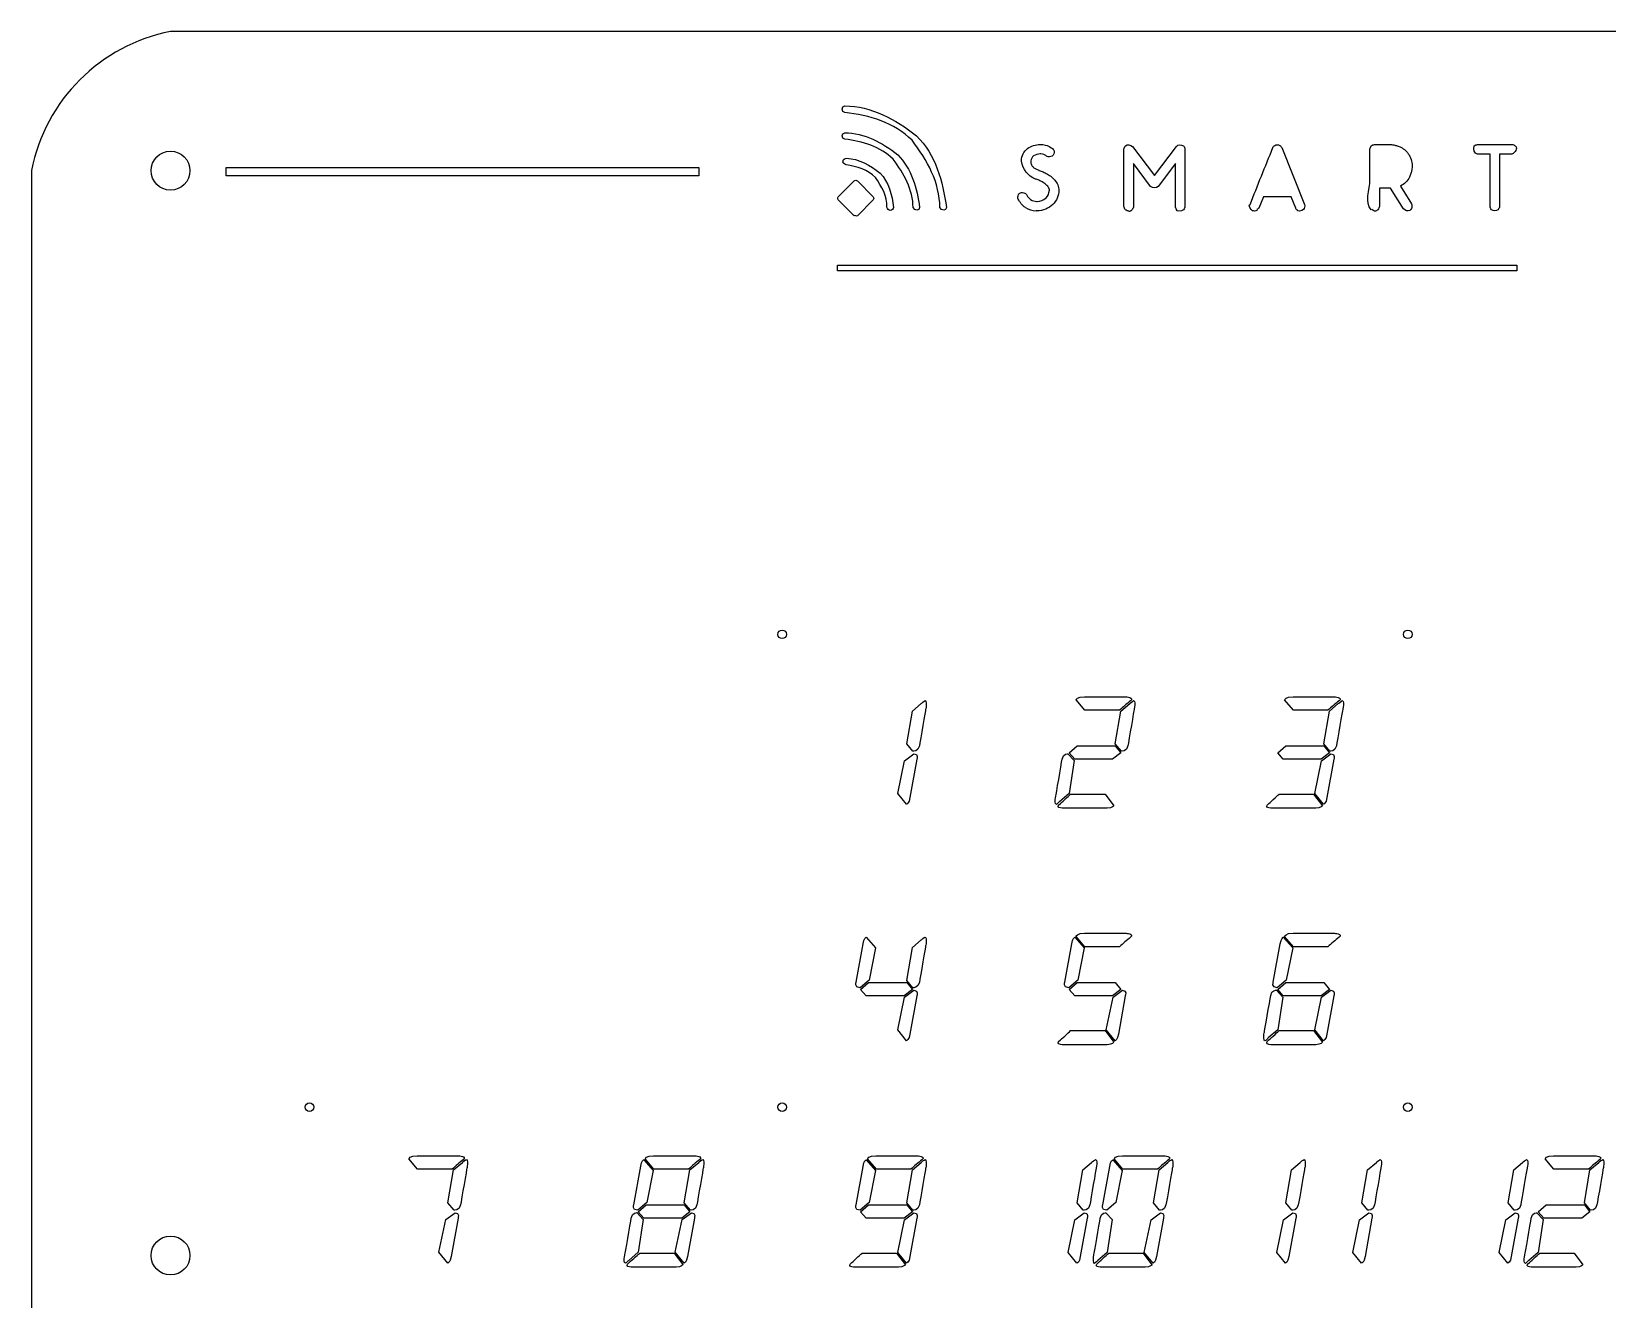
# Model space of a CAD drawing. Header units: millimetres. Extents: x 1910 to 3060, y 1279 to 2159.
# Drawn here: x 1910 to 2476, y 1703 to 2159 of the extents above; entities that cross this region are included whole.
import ezdxf

# ---------------------------------------------------------------- set-up
doc = ezdxf.new("R2010")
doc.units = ezdxf.units.MM

msp = doc.modelspace()

# ---------------------------------------------------------------- linework, layer by layer
at = {"color": 7, "linetype": 'Continuous', "lineweight": 25}
for p, q in [((3009.54, 2158.77), (1959.54, 2158.77)), ((2272.58, 2114.77), (2272.34, 2114.77)), ((2272.38, 2118.19), (2272.72, 2118.19)), ((2302.46, 2095.9), (2302.46, 2116.48)), ((2305.54, 2117.47), (2313.41, 2106.97)), ((2313.41, 2106.97), (2321.3, 2117.47)), ((2324.35, 2116.48), (2324.35, 2095.9)), ((2359.19, 2117.06), (2367.39, 2096.55)), ((2392.59, 2118.15), (2398.19, 2118.15)), ((2429.65, 2118.15), (2441.96, 2118.15)), ((2434.13, 2114.74), (2429.65, 2114.74)), ((2434.13, 2095.9), (2434.13, 2114.74)), ((2441.96, 2114.74), (2437.51, 2114.74)), ((2437.51, 2114.74), (2437.51, 2095.9)), ((1909.54, 2108.77), (1909.54, 1328.77)), ((1979.54, 2106.92), (1979.54, 2109.92)), ((1979.54, 2109.92), (2149.54, 2109.92)), ((2149.54, 2109.92), (2149.54, 2106.92)), ((2265.54, 2112.14), (2265.54, 2112.41)), ((2268.93, 2112.27), (2268.93, 2112.14)), ((2271.83, 2108.89), (2271.87, 2108.86)), ((2312.04, 2103.11), (2305.88, 2111.35)), ((2305.88, 2111.35), (2305.88, 2095.9)), ((2320.96, 2111.35), (2314.77, 2103.11)), ((2320.96, 2095.9), (2320.96, 2111.35)), ((2149.54, 2106.92), (1979.54, 2106.92)), ((2199.71, 2099.38), (2205.41, 2105.08)), ((2206.57, 2105.08), (2212.27, 2099.38)), ((2401.89, 2103.18), (2405.85, 2096.82)), ((2405.14, 2106.43), (2405.14, 2106.46)), ((2205.41, 2092.53), (2199.71, 2098.23)), ((2212.27, 2098.23), (2206.57, 2092.53)), ((2271.01, 2097.71), (2271.18, 2097.71)), ((2275.63, 2101.71), (2275.63, 2101.85)), ((2279.01, 2102.09), (2279.01, 2101.71)), ((2352.59, 2099.35), (2350.95, 2095.32)), ((2362.6, 2099.35), (2352.59, 2099.35)), ((2364.21, 2095.32), (2362.6, 2099.35)), ((2398.3, 2102.43), (2394.3, 2102.43)), ((2394.3, 2102.43), (2394.3, 2095.9)), ((2402.95, 2095.01), (2398.3, 2102.43)), ((2271.15, 2094.29), (2270.87, 2094.29)), ((2405.85, 2096.82), (2405.82, 2096.82)), ((2199.47, 2074.75), (2443.7, 2074.75)), ((2199.47, 2072.7), (2199.47, 2074.75)), ((2443.7, 2074.75), (2443.7, 2072.7)), ((2443.7, 2072.7), (2199.47, 2072.7)), ((2226.36, 1914.51), (2229.51, 1917.21)), ((2288.39, 1914.78), (2285.21, 1918.48)), ((2301.36, 1914.51), (2304.51, 1917.21)), ((2363.39, 1914.78), (2360.21, 1918.48)), ((2376.36, 1914.51), (2379.51, 1917.21)), ((2224.33, 1902.65), (2226.36, 1914.51)), ((2300.82, 1914.78), (2288.39, 1914.78)), ((2299.33, 1902.65), (2301.36, 1914.51)), ((2375.82, 1914.78), (2363.39, 1914.78)), ((2374.33, 1902.65), (2376.36, 1914.51)), ((2223.52, 1896.64), (2226.87, 1899.15)), ((2226.51, 1900.03), (2224.33, 1902.65)), ((2282.27, 1899.16), (2284.53, 1896.69)), ((2282.74, 1899.44), (2285.61, 1901.95)), ((2284.72, 1897.17), (2282.74, 1899.44)), ((2285.61, 1901.95), (2299.33, 1901.95)), ((2301.36, 1899.44), (2298.38, 1897.17)), ((2301.51, 1900.03), (2299.33, 1902.65)), ((2299.33, 1901.95), (2301.36, 1899.44)), ((2357.74, 1899.44), (2360.61, 1901.95)), ((2359.72, 1897.17), (2357.74, 1899.44)), ((2360.61, 1901.95), (2374.33, 1901.95)), ((2376.36, 1899.44), (2373.38, 1897.17)), ((2373.52, 1896.64), (2376.87, 1899.15)), ((2376.51, 1900.03), (2374.33, 1902.65)), ((2374.33, 1901.95), (2376.36, 1899.44)), ((2221.07, 1884.9), (2223.52, 1896.64)), ((2227.94, 1897.17), (2225.45, 1883.36)), ((2284.53, 1896.69), (2282.73, 1884.9)), ((2298.38, 1897.17), (2284.72, 1897.17)), ((2373.38, 1897.17), (2359.72, 1897.17)), ((2371.07, 1884.9), (2373.52, 1896.64)), ((2377.94, 1897.17), (2375.45, 1883.36)), ((2224.24, 1880.99), (2221.07, 1884.9)), ((2282.73, 1884.9), (2279.34, 1881.97)), ((2283.27, 1884.62), (2295.66, 1884.62)), ((2295.66, 1884.62), (2298.83, 1880.46)), ((2358.27, 1884.62), (2370.66, 1884.62)), ((2370.66, 1884.62), (2373.83, 1880.46)), ((2374.24, 1880.99), (2371.07, 1884.9)), ((2206.15, 1817), (2208.64, 1830.82)), ((2209.73, 1833.17), (2213.14, 1829.33)), ((2226.36, 1829.51), (2229.51, 1832.21)), ((2281.15, 1817), (2283.64, 1830.82)), ((2284.73, 1833.17), (2288.14, 1829.33)), ((2288.39, 1829.78), (2285.21, 1833.48)), ((2356.15, 1817), (2358.64, 1830.82)), ((2359.73, 1833.17), (2363.14, 1829.33)), ((2363.39, 1829.78), (2360.21, 1833.48)), ((2213.14, 1829.33), (2210.84, 1817.77)), ((2224.33, 1817.65), (2226.36, 1829.51)), ((2288.14, 1829.33), (2285.84, 1817.77)), ((2300.82, 1829.78), (2288.39, 1829.78)), ((2363.14, 1829.33), (2360.84, 1817.77)), ((2375.82, 1829.78), (2363.39, 1829.78)), ((2210.84, 1817.77), (2207.57, 1815.03)), ((2207.74, 1814.44), (2210.61, 1816.95)), ((2209.72, 1812.17), (2207.74, 1814.44)), ((2210.61, 1816.95), (2224.33, 1816.95)), ((2226.36, 1814.44), (2223.38, 1812.17)), ((2223.52, 1811.64), (2226.87, 1814.15)), ((2226.51, 1815.03), (2224.33, 1817.65)), ((2224.33, 1816.95), (2226.36, 1814.44)), ((2285.84, 1817.77), (2282.57, 1815.03)), ((2282.74, 1814.44), (2285.61, 1816.95)), ((2284.72, 1812.17), (2282.74, 1814.44)), ((2285.61, 1816.95), (2299.33, 1816.95)), ((2301.36, 1814.44), (2298.38, 1812.17)), ((2298.52, 1811.64), (2301.87, 1814.15)), ((2299.33, 1816.95), (2301.36, 1814.44)), ((2357.27, 1814.16), (2359.53, 1811.69)), ((2360.84, 1817.77), (2357.57, 1815.03)), ((2357.74, 1814.44), (2360.61, 1816.95)), ((2359.72, 1812.17), (2357.74, 1814.44)), ((2360.61, 1816.95), (2374.33, 1816.95)), ((2376.36, 1814.44), (2373.38, 1812.17)), ((2373.52, 1811.64), (2376.87, 1814.15)), ((2374.33, 1816.95), (2376.36, 1814.44)), ((2223.38, 1812.17), (2209.72, 1812.17)), ((2221.07, 1799.9), (2223.52, 1811.64)), ((2227.94, 1812.17), (2225.45, 1798.36)), ((2298.38, 1812.17), (2284.72, 1812.17)), ((2296.07, 1799.9), (2298.52, 1811.64)), ((2302.94, 1812.17), (2300.45, 1798.36)), ((2359.53, 1811.69), (2357.73, 1799.9)), ((2373.38, 1812.17), (2359.72, 1812.17)), ((2371.07, 1799.9), (2373.52, 1811.64)), ((2377.94, 1812.17), (2375.45, 1798.36)), ((2224.24, 1795.99), (2221.07, 1799.9)), ((2283.27, 1799.62), (2295.66, 1799.62)), ((2295.66, 1799.62), (2298.83, 1795.46)), ((2299.24, 1795.99), (2296.07, 1799.9)), ((2357.73, 1799.9), (2354.34, 1796.97)), ((2358.27, 1799.62), (2370.66, 1799.62)), ((2370.66, 1799.62), (2373.83, 1795.46)), ((2374.24, 1795.99), (2371.07, 1799.9)), ((2048.39, 1749.8), (2045.21, 1753.49)), ((2061.36, 1749.53), (2064.51, 1752.23)), ((2129.73, 1753.19), (2133.14, 1749.35)), ((2133.39, 1749.8), (2130.21, 1753.49)), ((2146.36, 1749.53), (2149.51, 1752.23)), ((2209.73, 1753.18), (2213.14, 1749.33)), ((2213.39, 1749.79), (2210.21, 1753.48)), ((2226.36, 1749.51), (2229.51, 1752.22)), ((2287.66, 1749.51), (2290.81, 1752.22)), ((2298.43, 1753.18), (2301.84, 1749.33)), ((2302.09, 1749.79), (2298.91, 1753.48)), ((2315.06, 1749.51), (2318.22, 1752.22)), ((2362.66, 1749.51), (2365.81, 1752.22)), ((2390.06, 1749.51), (2393.22, 1752.22)), ((2442.66, 1749.51), (2445.81, 1752.22)), ((2457.09, 1749.79), (2453.91, 1753.48)), ((2470.06, 1749.51), (2473.22, 1752.22)), ((2060.82, 1749.8), (2048.39, 1749.8)), ((2059.33, 1737.67), (2061.36, 1749.53)), ((2126.15, 1737.02), (2128.64, 1750.83)), ((2133.14, 1749.35), (2130.84, 1737.79)), ((2145.82, 1749.8), (2133.39, 1749.8)), ((2144.33, 1737.67), (2146.36, 1749.53)), ((2206.15, 1737.01), (2208.64, 1750.82)), ((2213.14, 1749.33), (2210.84, 1737.77)), ((2225.82, 1749.79), (2213.39, 1749.79)), ((2224.33, 1737.65), (2226.36, 1749.51)), ((2285.63, 1737.65), (2287.66, 1749.51)), ((2294.85, 1737.01), (2297.34, 1750.82)), ((2301.84, 1749.33), (2299.54, 1737.77)), ((2314.52, 1749.79), (2302.09, 1749.79)), ((2313.03, 1737.65), (2315.06, 1749.51)), ((2360.63, 1737.65), (2362.66, 1749.51)), ((2388.03, 1737.65), (2390.06, 1749.51)), ((2440.63, 1737.65), (2442.66, 1749.51)), ((2469.52, 1749.79), (2457.09, 1749.79)), ((2468.03, 1737.65), (2470.06, 1749.51)), ((2061.51, 1735.04), (2059.33, 1737.67)), ((2130.84, 1737.79), (2127.57, 1735.04)), ((2127.74, 1734.46), (2130.61, 1736.97)), ((2129.72, 1732.19), (2127.74, 1734.46)), ((2130.61, 1736.97), (2144.33, 1736.97)), ((2146.36, 1734.46), (2143.38, 1732.19)), ((2146.51, 1735.04), (2144.33, 1737.67)), ((2144.33, 1736.97), (2146.36, 1734.46)), ((2210.84, 1737.77), (2207.57, 1735.03)), ((2207.74, 1734.45), (2210.61, 1736.96)), ((2209.72, 1732.18), (2207.74, 1734.45)), ((2210.61, 1736.96), (2224.33, 1736.96)), ((2226.36, 1734.45), (2223.38, 1732.18)), ((2226.51, 1735.03), (2224.33, 1737.65)), ((2224.33, 1736.96), (2226.36, 1734.45)), ((2287.81, 1735.03), (2285.63, 1737.65)), ((2299.54, 1737.77), (2296.27, 1735.03)), ((2315.21, 1735.03), (2313.03, 1737.65)), ((2362.81, 1735.03), (2360.63, 1737.65)), ((2390.21, 1735.03), (2388.03, 1737.65)), ((2442.81, 1735.03), (2440.63, 1737.65)), ((2451.44, 1734.45), (2454.31, 1736.96)), ((2453.42, 1732.18), (2451.44, 1734.45)), ((2454.31, 1736.96), (2468.03, 1736.96)), ((2470.06, 1734.45), (2467.08, 1732.18)), ((2470.21, 1735.03), (2468.03, 1737.65)), ((2468.03, 1736.96), (2470.06, 1734.45)), ((2056.07, 1719.92), (2058.52, 1731.66)), ((2058.52, 1731.66), (2061.87, 1734.17)), ((2062.94, 1732.19), (2060.45, 1718.38)), ((2127.27, 1734.18), (2129.53, 1731.71)), ((2129.53, 1731.71), (2127.73, 1719.92)), ((2143.38, 1732.19), (2129.72, 1732.19)), ((2141.07, 1719.92), (2143.52, 1731.66)), ((2143.52, 1731.66), (2146.87, 1734.17)), ((2147.94, 1732.19), (2145.45, 1718.38)), ((2223.38, 1732.18), (2209.72, 1732.18)), ((2221.07, 1719.91), (2223.52, 1731.65)), ((2223.52, 1731.65), (2226.87, 1734.16)), ((2227.94, 1732.18), (2225.45, 1718.37)), ((2282.37, 1719.91), (2284.82, 1731.65)), ((2284.82, 1731.65), (2288.17, 1734.16)), ((2289.24, 1732.18), (2286.75, 1718.37)), ((2295.97, 1734.16), (2298.23, 1731.7)), ((2298.23, 1731.7), (2296.43, 1719.91)), ((2309.77, 1719.91), (2312.22, 1731.65)), ((2312.22, 1731.65), (2315.57, 1734.16)), ((2316.64, 1732.18), (2314.15, 1718.37)), ((2357.37, 1719.91), (2359.82, 1731.65)), ((2359.82, 1731.65), (2363.17, 1734.16)), ((2364.24, 1732.18), (2361.75, 1718.37)), ((2384.77, 1719.91), (2387.22, 1731.65)), ((2387.22, 1731.65), (2390.57, 1734.16)), ((2391.64, 1732.18), (2389.15, 1718.37)), ((2437.37, 1719.91), (2439.82, 1731.65)), ((2439.82, 1731.65), (2443.17, 1734.16)), ((2444.24, 1732.18), (2441.75, 1718.37)), ((2450.97, 1734.16), (2453.23, 1731.7)), ((2453.23, 1731.7), (2451.43, 1719.91)), ((2467.08, 1732.18), (2453.42, 1732.18)), ((2059.24, 1716.01), (2056.07, 1719.92)), ((2127.73, 1719.92), (2124.34, 1716.99)), ((2128.27, 1719.64), (2140.66, 1719.64)), ((2140.66, 1719.64), (2143.83, 1715.48)), ((2144.24, 1716.01), (2141.07, 1719.92)), ((2208.27, 1719.62), (2220.66, 1719.62)), ((2220.66, 1719.62), (2223.83, 1715.47)), ((2224.24, 1716), (2221.07, 1719.91)), ((2285.54, 1716), (2282.37, 1719.91)), ((2296.43, 1719.91), (2293.04, 1716.97)), ((2296.98, 1719.62), (2309.36, 1719.62)), ((2309.36, 1719.62), (2312.53, 1715.47)), ((2312.94, 1716), (2309.77, 1719.91)), ((2360.54, 1716), (2357.37, 1719.91)), ((2387.94, 1716), (2384.77, 1719.91)), ((2440.54, 1716), (2437.37, 1719.91)), ((2451.43, 1719.91), (2448.04, 1716.97)), ((2451.98, 1719.62), (2464.36, 1719.62)), ((2464.36, 1719.62), (2467.53, 1715.47))]:
    msp.add_line(p, q, dxfattribs=at)
for centre, radius in [((1959.54, 2108.77), 7), ((2179.54, 1942.07), 1.55), ((2404.54, 1942.07), 1.55), ((2009.54, 1772.07), 1.55), ((2179.54, 1772.07), 1.55), ((2404.54, 1772.07), 1.55), ((1959.54, 1718.77), 7)]:
    msp.add_circle(centre, radius, dxfattribs=at)
msp.add_arc((1971.66, 2096.65), 63.29, 101.0387, 168.9613, dxfattribs=at)
for centre, major_axis, ratio, start_param, end_param in [((2531.7, 2744.59), (-263.46, -649.76), 0.10108, 6.263369, 6.320459), ((2228.29, 2313.73), (76.44, -219.42), 0.082793, 6.254352, 6.321584)]:
    msp.add_ellipse(centre, major_axis=major_axis, ratio=ratio, start_param=start_param, end_param=end_param, dxfattribs=at)
for points in [[(2202.02, 2129.69), (2200.78, 2129.69), (2200.77, 2132.02), (2202.02, 2132.02)], [(2202.02, 2132.02), (2211.59, 2132.02), (2220.29, 2127.16), (2227.87, 2121.31)], [(2226.22, 2119.66), (2219.88, 2126), (2210.91, 2128.67), (2202.02, 2129.69)], [(2202.02, 2120.05), (2200.73, 2120.05), (2200.73, 2122.39), (2202.02, 2122.39)], [(2202.02, 2122.39), (2209.07, 2122.39), (2215.48, 2118.81), (2221.06, 2114.5)], [(2219.41, 2112.85), (2214.85, 2117.4), (2208.41, 2119.37), (2202.02, 2120.06)], [(2227.87, 2121.31), (2234.64, 2114.55), (2237.3, 2104.95), (2238.58, 2095.46)], [(2221.06, 2114.5), (2226.05, 2109.52), (2228.01, 2102.45), (2228.95, 2095.46)], [(2236.24, 2095.46), (2236.24, 2104.42), (2231.7, 2112.57), (2226.22, 2119.66)], [(2265.54, 2112.41), (2265.58, 2113.24), (2265.84, 2114.04), (2266.16, 2114.8)], [(2266.16, 2114.8), (2266.53, 2115.56), (2267.15, 2116.15), (2267.8, 2116.68)], [(2267.8, 2116.68), (2268.41, 2117.18), (2269.14, 2117.51), (2269.88, 2117.8)], [(2269.88, 2117.8), (2270.69, 2118.06), (2271.53, 2118.15), (2272.38, 2118.19)], [(2272.34, 2114.77), (2271.49, 2114.77), (2270.68, 2114.48), (2269.93, 2114.07)], [(2273.66, 2114.53), (2273.31, 2114.66), (2272.95, 2114.73), (2272.58, 2114.77)], [(2272.72, 2118.19), (2273.42, 2118.16), (2274.1, 2117.97), (2274.77, 2117.74)], [(2274.63, 2114.02), (2274.34, 2114.24), (2274, 2114.39), (2273.66, 2114.53)], [(2274.77, 2117.74), (2275.46, 2117.48), (2276.1, 2117.11), (2276.72, 2116.72)], [(2277.03, 2114.36), (2276.61, 2113.8), (2275.84, 2113.61), (2275.15, 2113.76)], [(2276.72, 2116.72), (2276.91, 2116.53), (2277.06, 2116.31), (2277.2, 2116.09)], [(2277.2, 2116.09), (2277.51, 2115.55), (2277.32, 2114.91), (2277.03, 2114.36)], [(2302.46, 2116.48), (2302.46, 2116.92), (2302.69, 2117.31), (2302.96, 2117.66)], [(2302.96, 2117.66), (2303.65, 2118.35), (2304.75, 2118.05), (2305.54, 2117.47)], [(2321.3, 2117.47), (2321.86, 2118.27), (2323.02, 2118.15), (2323.87, 2117.66)], [(2323.87, 2117.66), (2324.17, 2117.35), (2324.29, 2116.91), (2324.35, 2116.48)], [(2351.89, 2106.8), (2353.26, 2110.22), (2354.64, 2113.64), (2356.01, 2117.06)], [(2356.01, 2117.06), (2356.17, 2117.36), (2356.41, 2117.61), (2356.67, 2117.83)], [(2356.67, 2117.83), (2357.2, 2118.23), (2357.92, 2118.12), (2358.52, 2117.83)], [(2358.52, 2117.83), (2358.79, 2117.62), (2359, 2117.35), (2359.19, 2117.06)], [(2390.91, 2116.48), (2390.91, 2116.92), (2391.14, 2117.31), (2391.41, 2117.66)], [(2391.41, 2117.66), (2391.72, 2117.97), (2392.15, 2118.1), (2392.59, 2118.15)], [(2398.19, 2118.15), (2398.34, 2118.15), (2398.48, 2118.13), (2398.62, 2118.12)], [(2398.62, 2118.12), (2398.92, 2118.09), (2399.22, 2118.04), (2399.51, 2117.98)], [(2399.51, 2117.98), (2399.91, 2117.91), (2400.31, 2117.8), (2400.71, 2117.69)], [(2400.71, 2117.69), (2401.17, 2117.56), (2401.62, 2117.38), (2402.06, 2117.2)], [(2402.06, 2117.2), (2403.27, 2116.56), (2404.21, 2115.52), (2405.02, 2114.41)], [(2405.02, 2114.41), (2405.83, 2113.06), (2406.14, 2111.44), (2406.08, 2109.86)], [(2429.65, 2114.74), (2428.31, 2114.74), (2428.09, 2116.36), (2428.45, 2117.66)], [(2428.45, 2117.66), (2428.77, 2117.97), (2429.21, 2118.1), (2429.65, 2118.15)], [(2441.96, 2118.15), (2442.41, 2118.15), (2442.83, 2117.93), (2443.19, 2117.66)], [(2443.19, 2117.66), (2444.16, 2116.72), (2443.21, 2115.26), (2441.96, 2114.74)], [(2202.55, 2110.85), (2201.94, 2110.87), (2200.8, 2112.05), (2201.41, 2112.05)], [(2201.41, 2112.05), (2201.42, 2112.69), (2201.96, 2113.2), (2202.6, 2113.19)], [(2213.05, 2106.26), (2210.33, 2109.09), (2206.43, 2110.26), (2202.55, 2110.85)], [(2202.6, 2113.19), (2207.13, 2113.1), (2211.2, 2110.72), (2214.73, 2107.88)], [(2226.61, 2095.46), (2226.61, 2101.9), (2223.34, 2107.76), (2219.41, 2112.85)], [(2270.63, 2105.74), (2267.88, 2106.74), (2266.14, 2109.27), (2265.54, 2112.14)], [(2269.93, 2114.07), (2269.36, 2113.65), (2269.06, 2112.98), (2268.93, 2112.27)], [(2268.93, 2112.14), (2268.93, 2111.7), (2269.02, 2111.28), (2269.16, 2110.87)], [(2269.16, 2110.87), (2269.32, 2110.54), (2269.56, 2110.26), (2269.81, 2110)], [(2269.81, 2110), (2270.1, 2109.75), (2270.42, 2109.56), (2270.75, 2109.39)], [(2270.75, 2109.39), (2271.11, 2109.21), (2271.47, 2109.05), (2271.83, 2108.89)], [(2271.87, 2108.86), (2272.15, 2108.77), (2272.44, 2108.67), (2272.72, 2108.56)], [(2272.72, 2108.56), (2273.2, 2108.39), (2273.65, 2108.17), (2274.11, 2107.95)], [(2275.15, 2113.76), (2274.96, 2113.82), (2274.8, 2113.91), (2274.63, 2114.02)], [(2405.96, 2108.97), (2405.88, 2108.57), (2405.77, 2108.17), (2405.67, 2107.78)], [(2406.08, 2109.86), (2406.06, 2109.56), (2406.01, 2109.27), (2405.96, 2108.97)], [(2205.41, 2105.08), (2205.73, 2105.4), (2206.25, 2105.4), (2206.57, 2105.08)], [(2217.22, 2095.6), (2217.29, 2099.52), (2215.38, 2103.12), (2213.05, 2106.26)], [(2214.73, 2107.88), (2217.87, 2104.62), (2219.04, 2100.05), (2219.55, 2095.55)], [(2270.77, 2105.71), (2270.73, 2105.73), (2270.68, 2105.74), (2270.63, 2105.74)], [(2270.87, 2105.68), (2270.84, 2105.68), (2270.8, 2105.69), (2270.77, 2105.71)], [(2272.19, 2105.15), (2271.76, 2105.34), (2271.32, 2105.51), (2270.87, 2105.68)], [(2273.73, 2104.29), (2273.24, 2104.62), (2272.72, 2104.89), (2272.19, 2105.15)], [(2275.01, 2103.16), (2274.64, 2103.59), (2274.19, 2103.95), (2273.73, 2104.29)], [(2274.11, 2107.95), (2274.65, 2107.67), (2275.18, 2107.34), (2275.69, 2107.01)], [(2275.63, 2101.85), (2275.58, 2102.34), (2275.3, 2102.76), (2275.01, 2103.16)], [(2275.69, 2107.01), (2276.25, 2106.64), (2276.75, 2106.2), (2277.23, 2105.74)], [(2277.23, 2105.74), (2277.71, 2105.26), (2278.09, 2104.69), (2278.43, 2104.1)], [(2278.43, 2104.1), (2278.75, 2103.48), (2278.9, 2102.78), (2279.01, 2102.09)], [(2314.77, 2103.11), (2314.14, 2102.26), (2312.9, 2102.49), (2312.04, 2103.11)], [(2347.8, 2096.55), (2349.15, 2099.97), (2350.51, 2103.39), (2351.89, 2106.8)], [(2403.8, 2104.58), (2403.24, 2104.02), (2402.57, 2103.58), (2401.89, 2103.18)], [(2405.14, 2106.46), (2404.8, 2105.77), (2404.32, 2105.16), (2403.8, 2104.58)], [(2405.67, 2107.78), (2405.53, 2107.31), (2405.34, 2106.87), (2405.14, 2106.43)], [(2199.71, 2098.23), (2199.41, 2098.53), (2199.5, 2099.01), (2199.71, 2099.38)], [(2212.27, 2099.38), (2212.57, 2099.08), (2212.48, 2098.6), (2212.27, 2098.23)], [(2264.38, 2098.53), (2264.13, 2099.03), (2264.29, 2099.63), (2264.48, 2100.15)], [(2266.99, 2095.49), (2265.86, 2096.23), (2265.05, 2097.36), (2264.38, 2098.53)], [(2264.48, 2100.15), (2264.64, 2100.44), (2264.91, 2100.63), (2265.2, 2100.79)], [(2265.2, 2100.79), (2265.7, 2101.06), (2266.3, 2100.9), (2266.84, 2100.7)], [(2266.84, 2100.7), (2267.13, 2100.53), (2267.33, 2100.26), (2267.49, 2099.97)], [(2267.49, 2099.97), (2267.8, 2099.31), (2268.32, 2098.79), (2268.89, 2098.34)], [(2268.89, 2098.34), (2269.52, 2097.94), (2270.27, 2097.79), (2271.01, 2097.71)], [(2271.18, 2097.71), (2272.37, 2097.71), (2273.48, 2098.22), (2274.43, 2098.94)], [(2274.43, 2098.94), (2275.16, 2099.67), (2275.49, 2100.68), (2275.63, 2101.71)], [(2278.45, 2098.92), (2278.08, 2098.05), (2277.51, 2097.29), (2276.89, 2096.58)], [(2279.01, 2101.71), (2279.01, 2100.76), (2278.76, 2099.83), (2278.45, 2098.92)], [(2206.57, 2092.53), (2206.27, 2092.23), (2205.72, 2092.83), (2205.41, 2092.53)], [(2218.36, 2094.41), (2217.75, 2094.42), (2217.36, 2095.01), (2217.22, 2095.6)], [(2219.55, 2095.55), (2219.54, 2094.94), (2218.95, 2094.56), (2218.36, 2094.41)], [(2228.95, 2095.46), (2228.95, 2094.24), (2227.22, 2094.4), (2226.61, 2095.46)], [(2238.58, 2095.46), (2238.58, 2094.24), (2236.85, 2094.4), (2236.24, 2095.46)], [(2274.31, 2094.89), (2273.31, 2094.49), (2272.23, 2094.36), (2271.15, 2094.29)], [(2276.89, 2096.58), (2276.16, 2095.85), (2275.24, 2095.34), (2274.31, 2094.89)], [(2302.98, 2094.72), (2302.66, 2095.02), (2302.52, 2095.46), (2302.46, 2095.9)], [(2304.17, 2094.22), (2303.73, 2094.22), (2303.33, 2094.45), (2302.98, 2094.72)], [(2305.88, 2095.9), (2305.88, 2095.46), (2305.65, 2095.06), (2305.37, 2094.72)], [(2323.85, 2094.72), (2323.22, 2094.09), (2320.83, 2094.09), (2321.46, 2094.72)], [(2321.46, 2094.72), (2321.15, 2095.03), (2321.02, 2095.46), (2320.96, 2095.9)], [(2324.35, 2095.9), (2324.35, 2095.46), (2324.12, 2095.06), (2323.85, 2094.72)], [(2348.16, 2094.75), (2347.74, 2095.24), (2347.16, 2096.55), (2347.8, 2096.55)], [(2349.37, 2094.22), (2348.92, 2094.22), (2348.5, 2094.45), (2348.16, 2094.75)], [(2350.3, 2094.56), (2350, 2094.34), (2349.69, 2094.22), (2349.37, 2094.22)], [(2350.95, 2095.32), (2350.8, 2095.02), (2350.06, 2094.8), (2350.3, 2094.56)], [(2364.89, 2094.56), (2364.62, 2094.77), (2363.91, 2095.16), (2364.21, 2095.32)], [(2367.05, 2094.74), (2366.53, 2094.14), (2364.33, 2094), (2364.89, 2094.56)], [(2367.39, 2096.55), (2367.62, 2095.94), (2367.35, 2095.3), (2367.05, 2094.74)], [(2392.59, 2094.22), (2392.15, 2094.22), (2391.72, 2095.03), (2391.41, 2094.72)], [(2393.8, 2094.72), (2393.47, 2094.39), (2393.07, 2094.22), (2392.59, 2094.22)], [(2394.3, 2095.9), (2394.3, 2095.46), (2394.07, 2095.06), (2393.8, 2094.72)], [(2405.27, 2094.46), (2404.55, 2093.95), (2403.64, 2094.46), (2402.95, 2095.01)], [(2405.87, 2095.13), (2405.72, 2094.87), (2405.5, 2094.65), (2405.27, 2094.46)], [(2405.82, 2096.82), (2406.11, 2096.3), (2406.08, 2095.68), (2405.87, 2095.13)], [(2434.62, 2094.72), (2434.31, 2095.03), (2434.18, 2095.46), (2434.13, 2095.9)], [(2437.02, 2094.72), (2436.39, 2094.09), (2435.39, 2094.27), (2434.62, 2094.72)], [(2437.51, 2095.9), (2437.51, 2095.46), (2437.29, 2095.06), (2437.02, 2094.72)], [(2229.51, 1917.21), (2229.51, 1917.21), (2230.76, 1918.27), (2230.93, 1918.24)], [(2230.93, 1918.24), (2231.21, 1918.18), (2231.32, 1917.76), (2231.35, 1917.43)], [(2231.35, 1917.43), (2231.45, 1916.35), (2231.12, 1915.11), (2231.12, 1915.11)], [(2285.21, 1918.48), (2285.21, 1918.48), (2285.59, 1919.69), (2288.25, 1919.64)], [(2304.8, 1918.17), (2303.5, 1917.18), (2302, 1915.85), (2300.82, 1914.78)], [(2303.08, 1919.64), (2303.08, 1919.64), (2306.4, 1919.38), (2304.8, 1918.17)], [(2304.51, 1917.21), (2304.51, 1917.21), (2305.76, 1918.27), (2305.93, 1918.24)], [(2305.93, 1918.24), (2306.21, 1918.18), (2306.32, 1917.76), (2306.35, 1917.43)], [(2306.35, 1917.43), (2306.45, 1916.35), (2306.12, 1915.11), (2306.12, 1915.11)], [(2360.21, 1918.48), (2360.21, 1918.48), (2360.59, 1919.69), (2363.25, 1919.64)], [(2379.8, 1918.17), (2378.5, 1917.18), (2377, 1915.85), (2375.82, 1914.78)], [(2378.08, 1919.64), (2378.08, 1919.64), (2381.4, 1919.38), (2379.8, 1918.17)], [(2379.51, 1917.21), (2379.51, 1917.21), (2380.76, 1918.27), (2380.93, 1918.24)], [(2380.93, 1918.24), (2381.21, 1918.18), (2381.32, 1917.76), (2381.35, 1917.43)], [(2381.35, 1917.43), (2381.45, 1916.35), (2381.12, 1915.11), (2381.12, 1915.11)], [(2231.12, 1915.11), (2231.12, 1915.11), (2229.2, 1903.97), (2228.86, 1901.95)], [(2306.12, 1915.11), (2306.12, 1915.11), (2304.2, 1903.97), (2303.86, 1901.95)], [(2381.12, 1915.11), (2381.12, 1915.11), (2379.2, 1903.97), (2378.86, 1901.95)], [(2228.86, 1901.95), (2228.52, 1899.93), (2226.51, 1900.03), (2226.51, 1900.03)], [(2226.87, 1899.15), (2228.65, 1899.15), (2227.94, 1897.17), (2227.94, 1897.17)], [(2280.23, 1897.22), (2280.56, 1899.25), (2282.27, 1899.16), (2282.27, 1899.16)], [(2303.86, 1901.95), (2303.52, 1899.93), (2301.51, 1900.03), (2301.51, 1900.03)], [(2378.86, 1901.95), (2378.52, 1899.93), (2376.51, 1900.03), (2376.51, 1900.03)], [(2376.87, 1899.15), (2378.65, 1899.15), (2377.94, 1897.17), (2377.94, 1897.17)], [(2277.97, 1884.07), (2277.97, 1884.07), (2279.89, 1895.2), (2280.23, 1897.22)], [(2225.45, 1883.36), (2225.17, 1881.33), (2224.24, 1880.99), (2224.24, 1880.99)], [(2277.74, 1881.75), (2277.63, 1882.83), (2277.97, 1884.07), (2277.97, 1884.07)], [(2279.34, 1881.97), (2279.34, 1881.97), (2278.33, 1880.9), (2278.16, 1880.94)], [(2279.59, 1881.31), (2280.5, 1882.04), (2283.27, 1884.62), (2283.27, 1884.62)], [(2354.59, 1881.31), (2355.5, 1882.04), (2358.27, 1884.62), (2358.27, 1884.62)], [(2375.45, 1883.36), (2375.17, 1881.33), (2374.24, 1880.99), (2374.24, 1880.99)], [(2281.49, 1879.55), (2281.49, 1879.55), (2277.04, 1879.25), (2279.59, 1881.31)], [(2278.16, 1880.94), (2277.88, 1881), (2277.77, 1881.42), (2277.74, 1881.75)], [(2356.49, 1879.55), (2356.49, 1879.55), (2352.04, 1879.25), (2354.59, 1881.31)], [(2208.64, 1830.82), (2208.92, 1832.84), (2209.73, 1833.17), (2209.73, 1833.17)], [(2229.51, 1832.21), (2229.51, 1832.21), (2230.76, 1833.27), (2230.93, 1833.24)], [(2230.93, 1833.24), (2231.21, 1833.18), (2231.32, 1832.76), (2231.35, 1832.43)], [(2231.35, 1832.43), (2231.45, 1831.35), (2231.12, 1830.11), (2231.12, 1830.11)], [(2283.64, 1830.82), (2283.92, 1832.84), (2284.73, 1833.17), (2284.73, 1833.17)], [(2285.21, 1833.48), (2285.21, 1833.48), (2285.59, 1834.69), (2288.25, 1834.64)], [(2288.25, 1834.64), (2290.91, 1834.59), (2303.08, 1834.64), (2303.08, 1834.64)], [(2304.8, 1833.17), (2303.5, 1832.18), (2302, 1830.85), (2300.82, 1829.78)], [(2303.08, 1834.64), (2303.08, 1834.64), (2306.4, 1834.38), (2304.8, 1833.17)], [(2358.64, 1830.82), (2358.92, 1832.84), (2359.73, 1833.17), (2359.73, 1833.17)], [(2360.21, 1833.48), (2360.21, 1833.48), (2360.59, 1834.69), (2363.25, 1834.64)], [(2379.8, 1833.17), (2378.5, 1832.18), (2377, 1830.85), (2375.82, 1829.78)], [(2378.08, 1834.64), (2378.08, 1834.64), (2381.4, 1834.38), (2379.8, 1833.17)], [(2231.12, 1830.11), (2231.12, 1830.11), (2229.2, 1818.97), (2228.86, 1816.95)], [(2207.57, 1815.03), (2205.39, 1815.03), (2206.15, 1817), (2206.15, 1817)], [(2228.86, 1816.95), (2228.52, 1814.93), (2226.51, 1815.03), (2226.51, 1815.03)], [(2226.87, 1814.15), (2228.65, 1814.15), (2227.94, 1812.17), (2227.94, 1812.17)], [(2282.57, 1815.03), (2280.39, 1815.03), (2281.15, 1817), (2281.15, 1817)], [(2301.87, 1814.15), (2303.65, 1814.15), (2302.94, 1812.17), (2302.94, 1812.17)], [(2355.23, 1812.22), (2355.56, 1814.25), (2357.27, 1814.16), (2357.27, 1814.16)], [(2357.57, 1815.03), (2355.39, 1815.03), (2356.15, 1817), (2356.15, 1817)], [(2376.87, 1814.15), (2378.65, 1814.15), (2377.94, 1812.17), (2377.94, 1812.17)], [(2352.97, 1799.07), (2352.97, 1799.07), (2354.89, 1810.2), (2355.23, 1812.22)], [(2225.45, 1798.36), (2225.17, 1796.33), (2224.24, 1795.99), (2224.24, 1795.99)], [(2279.59, 1796.31), (2280.5, 1797.04), (2283.27, 1799.62), (2283.27, 1799.62)], [(2300.45, 1798.36), (2300.17, 1796.33), (2299.24, 1795.99), (2299.24, 1795.99)], [(2352.74, 1796.75), (2352.63, 1797.83), (2352.97, 1799.07), (2352.97, 1799.07)], [(2354.34, 1796.97), (2354.34, 1796.97), (2353.33, 1795.9), (2353.16, 1795.94)], [(2354.59, 1796.31), (2355.5, 1797.04), (2358.27, 1799.62), (2358.27, 1799.62)], [(2375.45, 1798.36), (2375.17, 1796.33), (2374.24, 1795.99), (2374.24, 1795.99)], [(2281.49, 1794.55), (2281.49, 1794.55), (2277.04, 1794.25), (2279.59, 1796.31)], [(2356.49, 1794.55), (2356.49, 1794.55), (2352.04, 1794.25), (2354.59, 1796.31)], [(2353.16, 1795.94), (2352.88, 1796), (2352.77, 1796.42), (2352.74, 1796.75)], [(2045.21, 1753.49), (2045.21, 1753.49), (2045.59, 1754.71), (2048.25, 1754.66)], [(2064.8, 1753.19), (2063.5, 1752.2), (2062, 1750.87), (2060.82, 1749.8)], [(2063.08, 1754.66), (2063.08, 1754.66), (2066.4, 1754.4), (2064.8, 1753.19)], [(2064.51, 1752.23), (2064.51, 1752.23), (2065.76, 1753.29), (2065.93, 1753.26)], [(2065.93, 1753.26), (2066.21, 1753.2), (2066.32, 1752.78), (2066.35, 1752.45)], [(2066.35, 1752.45), (2066.45, 1751.37), (2066.12, 1750.13), (2066.12, 1750.13)], [(2128.64, 1750.83), (2128.92, 1752.86), (2129.73, 1753.19), (2129.73, 1753.19)], [(2130.21, 1753.49), (2130.21, 1753.49), (2130.59, 1754.71), (2133.25, 1754.66)], [(2133.25, 1754.66), (2135.91, 1754.61), (2148.08, 1754.66), (2148.08, 1754.66)], [(2149.8, 1753.19), (2148.5, 1752.2), (2147, 1750.87), (2145.82, 1749.8)], [(2148.08, 1754.66), (2148.08, 1754.66), (2151.4, 1754.4), (2149.8, 1753.19)], [(2149.51, 1752.23), (2149.51, 1752.23), (2150.76, 1753.29), (2150.93, 1753.26)], [(2150.93, 1753.26), (2151.21, 1753.2), (2151.32, 1752.78), (2151.35, 1752.45)], [(2151.35, 1752.45), (2151.45, 1751.37), (2151.12, 1750.13), (2151.12, 1750.13)], [(2208.64, 1750.82), (2208.92, 1752.85), (2209.73, 1753.18), (2209.73, 1753.18)], [(2210.21, 1753.48), (2210.21, 1753.48), (2210.59, 1754.69), (2213.25, 1754.65)], [(2229.8, 1753.18), (2228.5, 1752.19), (2227, 1750.86), (2225.82, 1749.79)], [(2228.08, 1754.65), (2228.08, 1754.65), (2231.4, 1754.38), (2229.8, 1753.18)], [(2229.51, 1752.22), (2229.51, 1752.22), (2230.76, 1753.28), (2230.93, 1753.24)], [(2230.93, 1753.24), (2231.21, 1753.18), (2231.32, 1752.76), (2231.35, 1752.44)], [(2231.35, 1752.44), (2231.45, 1751.35), (2231.12, 1750.11), (2231.12, 1750.11)], [(2290.81, 1752.22), (2290.81, 1752.22), (2292.06, 1753.28), (2292.23, 1753.24)], [(2292.23, 1753.24), (2292.51, 1753.18), (2292.62, 1752.76), (2292.65, 1752.44)], [(2292.65, 1752.44), (2292.75, 1751.35), (2292.42, 1750.11), (2292.42, 1750.11)], [(2297.34, 1750.82), (2297.62, 1752.85), (2298.43, 1753.18), (2298.43, 1753.18)], [(2298.91, 1753.48), (2298.91, 1753.48), (2299.29, 1754.69), (2301.95, 1754.65)], [(2318.5, 1753.18), (2317.2, 1752.19), (2315.7, 1750.86), (2314.52, 1749.79)], [(2316.78, 1754.65), (2316.78, 1754.65), (2320.1, 1754.38), (2318.5, 1753.18)], [(2318.22, 1752.22), (2318.22, 1752.22), (2319.46, 1753.28), (2319.63, 1753.24)], [(2319.63, 1753.24), (2319.91, 1753.18), (2320.02, 1752.76), (2320.05, 1752.44)], [(2320.05, 1752.44), (2320.15, 1751.35), (2319.82, 1750.11), (2319.82, 1750.11)], [(2365.81, 1752.22), (2365.81, 1752.22), (2367.06, 1753.28), (2367.23, 1753.24)], [(2367.23, 1753.24), (2367.51, 1753.18), (2367.62, 1752.76), (2367.65, 1752.44)], [(2367.65, 1752.44), (2367.75, 1751.35), (2367.42, 1750.11), (2367.42, 1750.11)], [(2393.22, 1752.22), (2393.22, 1752.22), (2394.46, 1753.28), (2394.63, 1753.24)], [(2394.63, 1753.24), (2394.91, 1753.18), (2395.02, 1752.76), (2395.05, 1752.44)], [(2395.05, 1752.44), (2395.15, 1751.35), (2394.82, 1750.11), (2394.82, 1750.11)], [(2445.81, 1752.22), (2445.81, 1752.22), (2447.06, 1753.28), (2447.23, 1753.24)], [(2447.23, 1753.24), (2447.51, 1753.18), (2447.62, 1752.76), (2447.65, 1752.44)], [(2447.65, 1752.44), (2447.75, 1751.35), (2447.42, 1750.11), (2447.42, 1750.11)], [(2453.91, 1753.48), (2453.91, 1753.48), (2454.29, 1754.69), (2456.95, 1754.65)], [(2473.5, 1753.18), (2472.2, 1752.19), (2470.7, 1750.86), (2469.52, 1749.79)], [(2471.78, 1754.65), (2471.78, 1754.65), (2475.1, 1754.38), (2473.5, 1753.18)], [(2473.22, 1752.22), (2473.22, 1752.22), (2474.46, 1753.28), (2474.63, 1753.24)], [(2474.63, 1753.24), (2474.91, 1753.18), (2475.02, 1752.76), (2475.05, 1752.44)], [(2475.05, 1752.44), (2475.15, 1751.35), (2474.82, 1750.11), (2474.82, 1750.11)], [(2066.12, 1750.13), (2066.12, 1750.13), (2064.2, 1738.99), (2063.86, 1736.97)], [(2151.12, 1750.13), (2151.12, 1750.13), (2149.2, 1738.99), (2148.86, 1736.97)], [(2231.12, 1750.11), (2231.12, 1750.11), (2229.2, 1738.98), (2228.86, 1736.96)], [(2292.42, 1750.11), (2292.42, 1750.11), (2290.5, 1738.98), (2290.16, 1736.96)], [(2319.82, 1750.11), (2319.82, 1750.11), (2317.9, 1738.98), (2317.56, 1736.96)], [(2367.42, 1750.11), (2367.42, 1750.11), (2365.5, 1738.98), (2365.16, 1736.96)], [(2394.82, 1750.11), (2394.82, 1750.11), (2392.9, 1738.98), (2392.56, 1736.96)], [(2447.42, 1750.11), (2447.42, 1750.11), (2445.5, 1738.98), (2445.16, 1736.96)], [(2474.82, 1750.11), (2474.82, 1750.11), (2472.9, 1738.98), (2472.56, 1736.96)], [(2063.86, 1736.97), (2063.52, 1734.95), (2061.51, 1735.04), (2061.51, 1735.04)], [(2127.57, 1735.04), (2125.39, 1735.04), (2126.15, 1737.02), (2126.15, 1737.02)], [(2148.86, 1736.97), (2148.52, 1734.95), (2146.51, 1735.04), (2146.51, 1735.04)], [(2207.57, 1735.03), (2205.39, 1735.03), (2206.15, 1737.01), (2206.15, 1737.01)], [(2228.86, 1736.96), (2228.52, 1734.93), (2226.51, 1735.03), (2226.51, 1735.03)], [(2290.16, 1736.96), (2289.82, 1734.93), (2287.81, 1735.03), (2287.81, 1735.03)], [(2296.27, 1735.03), (2294.09, 1735.03), (2294.85, 1737.01), (2294.85, 1737.01)], [(2317.56, 1736.96), (2317.23, 1734.93), (2315.21, 1735.03), (2315.21, 1735.03)], [(2365.16, 1736.96), (2364.82, 1734.93), (2362.81, 1735.03), (2362.81, 1735.03)], [(2392.56, 1736.96), (2392.23, 1734.93), (2390.21, 1735.03), (2390.21, 1735.03)], [(2445.16, 1736.96), (2444.82, 1734.93), (2442.81, 1735.03), (2442.81, 1735.03)], [(2472.56, 1736.96), (2472.23, 1734.93), (2470.21, 1735.03), (2470.21, 1735.03)], [(2061.87, 1734.17), (2063.65, 1734.17), (2062.94, 1732.19), (2062.94, 1732.19)], [(2122.97, 1719.09), (2122.97, 1719.09), (2124.89, 1730.22), (2125.23, 1732.24)], [(2125.23, 1732.24), (2125.56, 1734.27), (2127.27, 1734.18), (2127.27, 1734.18)], [(2146.87, 1734.17), (2148.65, 1734.17), (2147.94, 1732.19), (2147.94, 1732.19)], [(2226.87, 1734.16), (2228.65, 1734.16), (2227.94, 1732.18), (2227.94, 1732.18)], [(2288.17, 1734.16), (2289.95, 1734.16), (2289.24, 1732.18), (2289.24, 1732.18)], [(2291.67, 1719.08), (2291.67, 1719.08), (2293.59, 1730.21), (2293.93, 1732.23)], [(2293.93, 1732.23), (2294.26, 1734.25), (2295.97, 1734.16), (2295.97, 1734.16)], [(2315.57, 1734.16), (2317.35, 1734.16), (2316.64, 1732.18), (2316.64, 1732.18)], [(2363.17, 1734.16), (2364.95, 1734.16), (2364.24, 1732.18), (2364.24, 1732.18)], [(2390.57, 1734.16), (2392.35, 1734.16), (2391.64, 1732.18), (2391.64, 1732.18)], [(2443.17, 1734.16), (2444.95, 1734.16), (2444.24, 1732.18), (2444.24, 1732.18)], [(2446.67, 1719.08), (2446.67, 1719.08), (2448.59, 1730.21), (2448.93, 1732.23)], [(2448.93, 1732.23), (2449.26, 1734.25), (2450.97, 1734.16), (2450.97, 1734.16)], [(2060.45, 1718.38), (2060.17, 1716.35), (2059.24, 1716.01), (2059.24, 1716.01)], [(2122.74, 1716.77), (2122.63, 1717.85), (2122.97, 1719.09), (2122.97, 1719.09)], [(2124.59, 1716.33), (2125.5, 1717.06), (2128.27, 1719.64), (2128.27, 1719.64)], [(2145.45, 1718.38), (2145.17, 1716.35), (2144.24, 1716.01), (2144.24, 1716.01)], [(2204.59, 1716.31), (2205.5, 1717.05), (2208.27, 1719.62), (2208.27, 1719.62)], [(2225.45, 1718.37), (2225.17, 1716.34), (2224.24, 1716), (2224.24, 1716)], [(2286.75, 1718.37), (2286.47, 1716.34), (2285.54, 1716), (2285.54, 1716)], [(2291.44, 1716.75), (2291.34, 1717.83), (2291.67, 1719.08), (2291.67, 1719.08)], [(2293.29, 1716.31), (2294.2, 1717.05), (2296.98, 1719.62), (2296.98, 1719.62)], [(2314.15, 1718.37), (2313.87, 1716.34), (2312.94, 1716), (2312.94, 1716)], [(2361.75, 1718.37), (2361.47, 1716.34), (2360.54, 1716), (2360.54, 1716)], [(2389.15, 1718.37), (2388.87, 1716.34), (2387.94, 1716), (2387.94, 1716)], [(2441.75, 1718.37), (2441.47, 1716.34), (2440.54, 1716), (2440.54, 1716)], [(2446.44, 1716.75), (2446.34, 1717.83), (2446.67, 1719.08), (2446.67, 1719.08)], [(2448.29, 1716.31), (2449.2, 1717.05), (2451.98, 1719.62), (2451.98, 1719.62)], [(2126.49, 1714.57), (2126.49, 1714.57), (2122.04, 1714.27), (2124.59, 1716.33)], [(2123.16, 1715.96), (2122.88, 1716.02), (2122.77, 1716.44), (2122.74, 1716.77)], [(2124.34, 1716.99), (2124.34, 1716.99), (2123.33, 1715.92), (2123.16, 1715.96)], [(2206.49, 1714.55), (2206.49, 1714.55), (2202.04, 1714.26), (2204.59, 1716.31)], [(2295.19, 1714.55), (2295.19, 1714.55), (2290.74, 1714.26), (2293.29, 1716.31)], [(2291.86, 1715.94), (2291.58, 1716), (2291.47, 1716.43), (2291.44, 1716.75)], [(2293.04, 1716.97), (2293.04, 1716.97), (2292.03, 1715.91), (2291.86, 1715.94)], [(2450.19, 1714.55), (2450.19, 1714.55), (2445.74, 1714.26), (2448.29, 1716.31)], [(2446.86, 1715.94), (2446.58, 1716), (2446.47, 1716.43), (2446.44, 1716.75)], [(2448.04, 1716.97), (2448.04, 1716.97), (2447.03, 1715.91), (2446.86, 1715.94)]]:
    msp.add_open_spline(points, degree=3, dxfattribs=at)
for points, knots in [([(2391.41, 2094.72), (2388.83, 2097.3), (2390.91, 2101.88), (2390.91, 2109.18), (2390.91, 2112.83), (2390.91, 2116.48)], [0, 0, 0, 0, 0.5, 0.5, 1, 1, 1, 1]), ([(2288.25, 1919.64), (2288.81, 1919.63), (2289.8, 1919.62), (2292.64, 1919.62), (2295.68, 1919.62), (2299, 1919.63), (2301.1, 1919.63), (2303.08, 1919.64)], [0, 0, 0, 0, 0.25, 0.25, 0.5, 0.5, 1, 1, 1, 1]), ([(2363.25, 1919.64), (2363.81, 1919.63), (2364.8, 1919.62), (2367.64, 1919.62), (2370.68, 1919.62), (2374, 1919.63), (2376.1, 1919.63), (2378.08, 1919.64)], [0, 0, 0, 0, 0.25, 0.25, 0.5, 0.5, 1, 1, 1, 1]), ([(2298.83, 1880.46), (2298.83, 1880.46), (2298.3, 1879.55), (2294.53, 1879.55), (2281.49, 1879.55), (2281.49, 1879.55)], [0, 0, 0, 0, 0.5, 0.5, 1, 1, 1, 1]), ([(2373.83, 1880.46), (2373.83, 1880.46), (2373.3, 1879.55), (2369.53, 1879.55), (2356.49, 1879.55), (2356.49, 1879.55)], [0, 0, 0, 0, 0.5, 0.5, 1, 1, 1, 1]), ([(2363.25, 1834.64), (2363.81, 1834.63), (2364.8, 1834.62), (2367.64, 1834.62), (2370.68, 1834.62), (2374, 1834.63), (2376.1, 1834.63), (2378.08, 1834.64)], [0, 0, 0, 0, 0.25, 0.25, 0.5, 0.5, 1, 1, 1, 1]), ([(2298.83, 1795.46), (2298.83, 1795.46), (2298.3, 1794.55), (2294.53, 1794.55), (2281.49, 1794.55), (2281.49, 1794.55)], [0, 0, 0, 0, 0.5, 0.5, 1, 1, 1, 1]), ([(2373.83, 1795.46), (2373.83, 1795.46), (2373.3, 1794.55), (2369.53, 1794.55), (2356.49, 1794.55), (2356.49, 1794.55)], [0, 0, 0, 0, 0.5, 0.5, 1, 1, 1, 1]), ([(2048.25, 1754.66), (2048.81, 1754.65), (2049.8, 1754.64), (2052.64, 1754.64), (2055.68, 1754.64), (2059, 1754.65), (2061.1, 1754.65), (2063.08, 1754.66)], [0, 0, 0, 0, 0.25, 0.25, 0.5, 0.5, 1, 1, 1, 1]), ([(2213.25, 1754.65), (2213.81, 1754.64), (2214.8, 1754.63), (2217.64, 1754.62), (2220.68, 1754.63), (2224, 1754.63), (2226.1, 1754.64), (2228.08, 1754.65)], [0, 0, 0, 0, 0.25, 0.25, 0.5, 0.5, 1, 1, 1, 1]), ([(2301.95, 1754.65), (2302.51, 1754.64), (2303.5, 1754.63), (2306.34, 1754.62), (2309.38, 1754.63), (2312.7, 1754.63), (2314.8, 1754.64), (2316.78, 1754.65)], [0, 0, 0, 0, 0.25, 0.25, 0.5, 0.5, 1, 1, 1, 1]), ([(2456.95, 1754.65), (2457.51, 1754.64), (2458.5, 1754.63), (2461.34, 1754.62), (2464.38, 1754.63), (2467.7, 1754.63), (2469.8, 1754.64), (2471.78, 1754.65)], [0, 0, 0, 0, 0.25, 0.25, 0.5, 0.5, 1, 1, 1, 1]), ([(2143.83, 1715.48), (2143.83, 1715.48), (2143.3, 1714.57), (2139.53, 1714.57), (2126.49, 1714.57), (2126.49, 1714.57)], [0, 0, 0, 0, 0.5, 0.5, 1, 1, 1, 1]), ([(2223.83, 1715.47), (2223.83, 1715.47), (2223.3, 1714.55), (2219.53, 1714.55), (2206.49, 1714.55), (2206.49, 1714.55)], [0, 0, 0, 0, 0.5, 0.5, 1, 1, 1, 1]), ([(2312.53, 1715.47), (2312.53, 1715.47), (2312, 1714.55), (2308.23, 1714.55), (2295.19, 1714.55), (2295.19, 1714.55)], [0, 0, 0, 0, 0.5, 0.5, 1, 1, 1, 1]), ([(2467.53, 1715.47), (2467.53, 1715.47), (2467, 1714.55), (2463.23, 1714.55), (2450.19, 1714.55), (2450.19, 1714.55)], [0, 0, 0, 0, 0.5, 0.5, 1, 1, 1, 1])]:
    msp.add_open_spline(points, degree=3, knots=knots, dxfattribs=at)

doc.saveas('drawing.dxf')
